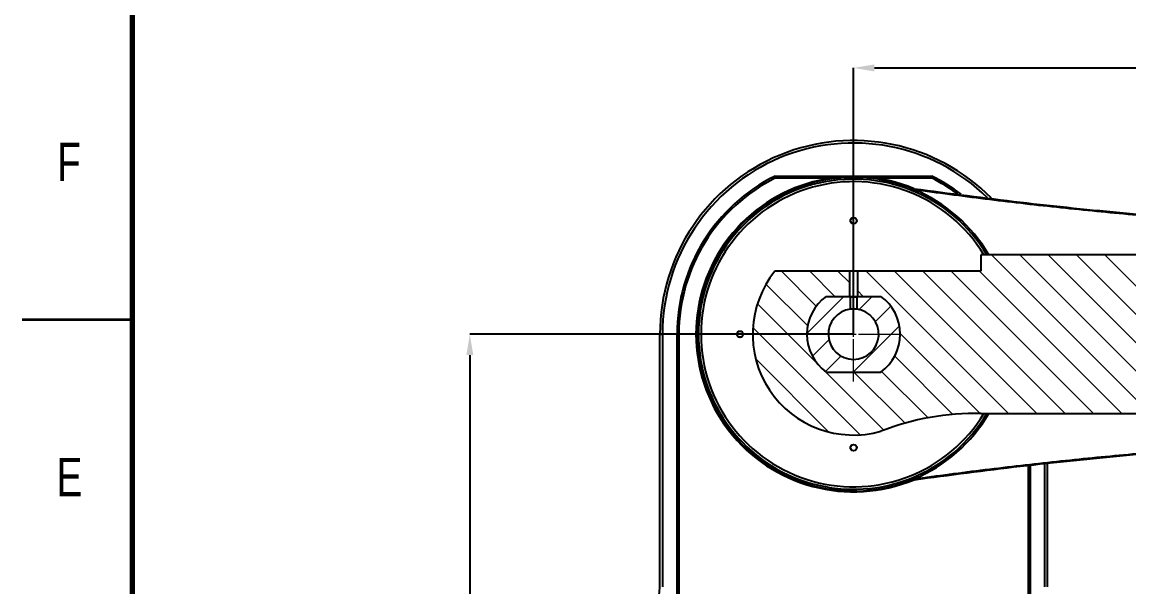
# Model space of a CAD drawing. Header units: millimetres. Extents: x 2 to 1187, y 2 to 839.
# Drawn here: x 2.5 to 178.1, y 228.2 to 317.7 of the extents above; entities that cross this region are included whole.
import ezdxf

# ---------------------------------------------------------------- set-up
doc = ezdxf.new("R2010")
doc.units = ezdxf.units.MM
doc.header["$PDSIZE"] = -1
doc.linetypes.add('CENTERX2', pattern=[20.32, 12.7, -2.54, 2.54, -2.54])
doc.styles.add('SLDTEXTSTYLE0', font='TXT', dxfattribs={"width": 0.75})
doc.dimstyles.new('SLDDIMSTYLE1', dxfattribs={"dimtxt": 3.5, "dimasz": 3.302, "dimexe": 0, "dimexo": 0.0625, "dimgap": 0.875, "dimtad": 1, "dimdec": 4, "dimlfac": 2.5, "dimrnd": 1e-09, "dimzin": 4, "dimdsep": 46, "dimtxsty": 'SLDTEXTSTYLE0', "dimsah": 1, "dimcen": 0.09, "dimadec": 0, "dimazin": 1, "dimtfac": 1, "dimtdec": 4, "dimtofl": 0, "dimtmove": 0, "dimatfit": 3, "dimfxl": 1, "dimfrac": 2, "dimtolj": 1, "dimtzin": 12, "dimarcsym": 0})

# ---------------------------------------------------------------- blocks, each defined once
blk = doc.blocks.new('SW_HATCH_2')
at = {"color": 0, "linetype": 'Continuous', "lineweight": 18}
for p, q in [((57.9, 238.61), (83.04, 213.47)), ((62.39, 238.61), (87.53, 213.47)), ((66.88, 238.61), (92.02, 213.47)), ((71.37, 238.61), (96.51, 213.47)), ((75.86, 238.61), (101, 213.47)), ((24.55, 236.04), (30.09, 230.49)), ((29.04, 236.04), (33.04, 232.04)), ((33.53, 236.04), (35.39, 234.18)), ((38.02, 236.04), (60.59, 213.47)), ((42.51, 236.04), (65.08, 213.47)), ((47, 236.04), (69.57, 213.47)), ((51.49, 236.04), (74.06, 213.47)), ((55.98, 236.04), (78.55, 213.47)), ((22.11, 233.98), (28.72, 227.37)), ((34.47, 232.04), (28.6, 226.17)), ((36.61, 232.96), (37.53, 232.04)), ((38.96, 232.04), (36.87, 229.94)), ((20.74, 230.86), (30.38, 221.22)), ((41.91, 230.49), (39.46, 228.05)), ((20.03, 227.08), (37.04, 210.07)), ((43.28, 227.37), (35.94, 220.04)), ((32.1, 225.17), (29.47, 222.55)), ((43.4, 226.17), (56.1, 213.47)), ((20.48, 222.14), (32.1, 210.52)), ((33.99, 222.58), (31.55, 220.13)), ((41.62, 221.22), (40.82, 220.42)), ((42.53, 222.55), (51.76, 213.31)), ((31.18, 220.42), (40.79, 210.81)), ((36.06, 220.04), (44.17, 211.92)), ((40.45, 220.13), (47.81, 212.77))]:
    blk.add_line(p, q, dxfattribs=at)
blk = doc.blocks.new('_D')
at = {"color": 0, "linetype": 'Continuous', "lineweight": -2, "transparency": 16777216}
for p, q in [((134.33, 268.23), (73.52, 268.23)), ((73.52, 264.93), (73.52, 43.53)), ((98.33, 40.23), (73.52, 40.23))]:
    blk.add_line(p, q, dxfattribs=at)
at = {"color": 0, "linetype": 'Continuous', "transparency": 16777216}
for points in [[(72.97, 264.93), (74.07, 264.93), (73.52, 268.23)], [(72.97, 43.53), (74.07, 43.53), (73.52, 40.23)]]:
    blk.add_solid(points, dxfattribs=at)
at = {"layer": 'Defpoints', "color": 0, "linetype": 'Continuous', "transparency": 16777216}
for p in [(134.39, 268.23), (73.52, 40.23), (98.39, 40.23)]:
    blk.add_point(p, dxfattribs=at)
at = {"color": 0, "linetype": 'Continuous', "lineweight": 18, "transparency": 16777216, "insert": (69.07, 152.34), "char_height": 3.5, "width": 15.4339, "attachment_point": 2, "rotation": 90, "style": 'SLDTEXTSTYLE0'}
blk.add_mtext('\\A1;{\\fTimes New Roman|b0|i0|c0|p18;570}', dxfattribs=at)
blk = doc.blocks.new('_D_1')
at = {"color": 0, "linetype": 'Continuous', "lineweight": -2, "transparency": 16777216}
for p, q in [((134.39, 268.29), (134.39, 310.47)), ((137.69, 310.47), (331.09, 310.47)), ((334.39, 268.29), (334.39, 310.47))]:
    blk.add_line(p, q, dxfattribs=at)
at = {"color": 0, "linetype": 'Continuous', "transparency": 16777216}
for points in [[(137.69, 311.02), (137.69, 309.92), (134.39, 310.47)], [(331.09, 311.02), (331.09, 309.92), (334.39, 310.47)]]:
    blk.add_solid(points, dxfattribs=at)
at = {"layer": 'Defpoints', "color": 0, "linetype": 'Continuous', "transparency": 16777216}
for p in [(334.39, 310.47), (134.39, 268.23), (334.39, 268.23)]:
    blk.add_point(p, dxfattribs=at)
at = {"color": 0, "linetype": 'Continuous', "lineweight": 18, "transparency": 16777216, "insert": (238.83, 314.91), "char_height": 3.5, "attachment_point": 2, "style": 'SLDTEXTSTYLE0'}
blk.add_mtext('\\A1;{\\fTimes New Roman|b0|i0|c0|p18;500}', dxfattribs=at)
blk = doc.blocks.new('*U64')
at = {"color": 0, "linetype": 'CENTERX2', "lineweight": 18, "ltscale": 1.2, "transparency": 16777216}
for p, q in [((0, 0.8), (0, 7.5)), ((-7.5, 0), (-0.8, 0)), ((0.8, 0), (7.5, 0)), ((0, -7.5), (0, -0.8))]:
    blk.add_line(p, q, dxfattribs=at)
at = {"color": 0, "linetype": 'Continuous', "lineweight": 18, "ltscale": 1.2, "transparency": 16777216}
for p, q in [((-0.4, 0), (0.4, 0)), ((0, -0.4), (0, 0.4))]:
    blk.add_line(p, q, dxfattribs=at)

msp = doc.modelspace()

# ---------------------------------------------------------------- linework, layer by layer
at = {"color": 7, "linetype": 'Continuous', "lineweight": 70}
msp.add_line((20, 20), (20, 821), dxfattribs=at)
at = {"color": 7, "linetype": 'Continuous', "lineweight": 25}
for p, q in [((121.959422, 293.317302), (146.825356, 293.317302)), ((122.026511, 293.031644), (131.236442, 293.031644)), ((137.548336, 293.031644), (146.758267, 293.031644)), ((154.596573, 280.803054), (154.596573, 278.231644)), ((318.543972, 280.803054), (154.596573, 280.803054)), ((133.782389, 278.231644), (121.902393, 278.231644)), ((133.782389, 274.231644), (133.782389, 278.231644)), ((135.002389, 278.231644), (133.782389, 278.231644)), ((135.002389, 278.231644), (135.002389, 274.231644)), ((154.596573, 278.231644), (135.002389, 278.231644)), ((130.061108, 274.231644), (133.782389, 274.231644)), ((133.782389, 274.231644), (135.002389, 274.231644)), ((133.892389, 274.121644), (133.782389, 274.231644)), ((133.892389, 272.200271), (133.892389, 274.121644)), ((134.892389, 274.121644), (133.892389, 274.121644)), ((135.002389, 274.231644), (134.892389, 274.121644)), ((134.892389, 274.121644), (134.892389, 272.200271)), ((135.002389, 274.231644), (138.723671, 274.231644)), ((103.673288, 228.151321), (103.673288, 268.231644)), ((103.673288, 268.231644), (104.073288, 268.231644)), ((104.073288, 268.231644), (104.073288, 228.14973)), ((106.393921, 219.151644), (106.394732, 268.231649)), ((106.394732, 268.231649), (106.680389, 268.231644)), ((106.679576, 268.232694), (106.680389, 268.231644)), ((106.679576, 268.232694), (106.679576, 219.151644)), ((130.061108, 262.231644), (138.723671, 262.231644)), ((154.596573, 255.660235), (318.543972, 255.660235)), ((164.71149, 228.14973), (164.71149, 247.68917)), ((165.11149, 247.730513), (165.11149, 228.151321)), ((162.105202, 247.419789), (162.105202, 219.151644)), ((162.39039, 247.449266), (162.390857, 219.151644))]:
    msp.add_line(p, q, dxfattribs=at)
at = {"color": 7, "linetype": 'Continuous', "lineweight": 35}
msp.add_line((20, 270.5), (2.5, 270.5), dxfattribs=at)
at = {"color": 7, "linetype": 'Continuous', "lineweight": 25}
for centre, radius in [((134.392389, 286.231644), 0.5), ((134.392389, 286.231644), 0.4878), ((116.392389, 268.231644), 0.5), ((116.392389, 268.231644), 0.4878), ((134.392389, 250.231644), 0.5), ((134.392389, 250.231644), 0.4878)]:
    msp.add_circle(centre, radius, dxfattribs=at)
for centre, radius, start, end in [((134.392389, 268.231644), 30.719101, 44.62980992, 180), ((134.392389, 268.231644), 30.319101, 45.52054056, 180), ((134.393129, 268.231187), 27.998397, 116.3649012, 179.99905331), ((134.392389, 268.231644), 25, 67.41832694, 292.58167306), ((134.391649, 268.231187), 27.998397, 52.42983878, 63.6350988), ((134.392389, 268.231644), 27.712, 116.50195085, 180), ((134.392389, 268.231644), 24.88, 67.38278883, 292.61721117), ((134.392389, 268.231644), 24.6, 30.7326551, 329.26734491), ((134.392389, 268.231644), 24.2, 31.29735882, 328.70264119), ((134.392389, 268.231644), 27.712, 53.40101686, 63.49804915), ((134.392389, 268.231644), 24.88, 30.35005563, 67.38278883), ((134.392389, 268.231644), 16, 141.31781255, 285.77883405), ((134.392389, 268.231644), 7.4, 125.82477437, 234.17522563), ((134.392389, 268.231644), 7.4, 305.82477437, 54.17522563), ((134.392389, 268.231644), 4, 97.18075578, 82.81924422), ((153.801259, 214.237111), 41.430758, 88.90006997, 111.31231968), ((134.392389, 268.231644), 24.88, 292.61721117, 329.64994438), ((94.479985, 228.225245), 9.193601, 279.26742246, 359.53929261)]:
    msp.add_arc(centre, radius, start, end, dxfattribs=at)
for points, knots in [([(121.959422, 293.317302), (121.959711, 293.316069), (121.963254, 293.300942), (121.977301, 293.240997), (122.00164, 293.137306), (122.018219, 293.066873), (122.026511, 293.031644)], [0, 0, 0, 0, 0.0117207145, 0.1438979002, 0.5718071385, 1, 1, 1, 1]), ([(146.825356, 293.317302), (146.825068, 293.316069), (146.821524, 293.300942), (146.807477, 293.240997), (146.783138, 293.137306), (146.766559, 293.066873), (146.758267, 293.031644)], [0, 0, 0, 0, 0.0117207145, 0.1438979002, 0.5718071385, 1, 1, 1, 1]), ([(143.960556, 291.198241), (147.725079, 290.692511), (155.254122, 289.681049), (166.579746, 288.387501), (177.92651, 287.25971), (189.290143, 286.314908), (200.663502, 285.549997), (212.047736, 284.96624), (223.443692, 284.563928), (236.044584, 284.320381), (249.84526, 284.309019), (264.839192, 284.611638), (279.843434, 285.227147), (294.850473, 286.164149), (309.857011, 287.3933), (319.835906, 288.474666), (324.825089, 289.01532)], [0, 0, 0, 0, 0.0628305455, 0.1256610539, 0.1885537604, 0.2514464472, 0.3142773113, 0.3771081635, 0.4400028484, 0.5028975293, 0.5855816004, 0.6682747968, 0.7509589537, 0.8339695054, 0.916989165, 1, 1, 1, 1]), ([(143.992389, 291.314972), (149.606172, 290.573487), (160.820228, 289.092303), (177.68405, 287.37125), (194.54884, 286.021311), (211.419494, 285.077977), (228.294726, 284.531585), (246.180029, 284.376689), (265.07853, 284.696883), (284.986852, 285.599085), (304.906231, 287.016795), (318.157656, 288.426533), (324.792389, 289.132362)], [0, 0, 0, 0, 0.0936996853, 0.1871738574, 0.2804738773, 0.3736513941, 0.4667582608, 0.5598464482, 0.6696032853, 0.7794914284, 0.8895955936, 1, 1, 1, 1]), ([(134.892389, 272.200271), (134.886974, 272.200973), (134.876121, 272.20238), (134.791277, 272.212184), (134.665564, 272.223178), (134.524309, 272.230295), (134.374535, 272.232456), (134.224448, 272.229213), (134.075163, 272.219784), (133.961864, 272.208758), (133.901131, 272.201383), (133.894884, 272.200589), (133.892389, 272.200271)], [0, 0, 0, 0, 0.1061126637, 0.2126654301, 0.3199397556, 0.4275691886, 0.5000033781, 0.60678126, 0.7135392809, 0.8208141834, 0.9284440661, 1, 1, 1, 1]), ([(143.960556, 245.265047), (147.725079, 245.770778), (155.254122, 246.782239), (166.579746, 248.075788), (177.92651, 249.203579), (189.290143, 250.148381), (200.663502, 250.913292), (212.047736, 251.497049), (223.443692, 251.899361), (236.044584, 252.142908), (249.84526, 252.15427), (264.839192, 251.851651), (279.843434, 251.236142), (294.850473, 250.29914), (309.857011, 249.069989), (319.835906, 247.988623), (324.825089, 247.447969)], [0, 0, 0, 0, 0.0628305455, 0.1256610539, 0.1885537604, 0.2514464472, 0.3142773113, 0.3771081635, 0.4400028484, 0.5028975293, 0.5855816004, 0.6682747968, 0.7509589537, 0.8339695054, 0.916989165, 1, 1, 1, 1]), ([(143.992389, 245.148317), (149.606172, 245.889801), (160.820228, 247.370986), (177.68405, 249.092039), (194.54884, 250.441977), (211.419494, 251.385312), (228.294726, 251.931704), (246.180029, 252.0866), (265.07853, 251.766406), (284.986852, 250.864204), (304.906231, 249.446493), (318.157656, 248.036755), (324.792389, 247.330927)], [0, 0, 0, 0, 0.0936996853, 0.1871738574, 0.2804738773, 0.3736513941, 0.4667582608, 0.5598464482, 0.6696032853, 0.7794914284, 0.8895955936, 1, 1, 1, 1])]:
    msp.add_open_spline(points, degree=3, knots=knots, dxfattribs=at)

# ---------------------------------------------------------------- block references
at = {"color": 7, "linetype": 'Continuous', "lineweight": 18}
msp.add_blockref('SW_HATCH_2', (98.392389, 42.192157), dxfattribs=at)
at = {"color": 7, "linetype": 'CENTERX2', "lineweight": 18, "ltscale": 1.2}
msp.add_blockref('*U64', (134.392389, 268.231644), dxfattribs=at)

# ---------------------------------------------------------------- texts
at = {"color": 7, "linetype": 'Continuous', "lineweight": 0, "char_height": 6.096, "attachment_point": 2, "style": 'SLDTEXTSTYLE0'}
for s, insert in [('F', (9.9365, 298.61369)), ('E', (10.010583, 248.61369))]:
    msp.add_mtext(s, dxfattribs=dict(at, insert=insert))

# ---------------------------------------------------------------- dimensions: what is measured, and where the dimension line sits
at = {"color": 7, "linetype": 'Continuous', "lineweight": 18}
for base, p2, angle, text, picture, middle in [((334.392389, 310.472418), (334.392389, 268.231644), 0, '{\\fTimes New Roman|b0|i0|c0|p18;500}', '_D_1', (238.832853, 310.472418)), ((73.518629, 40.231644), (98.392389, 40.231644), 90, '{\\fTimes New Roman|b0|i0|c0|p18;570}', '_D', (73.518629, 152.343964))]:
    dim = msp.add_linear_dim(base=base, p1=(134.392389, 268.231644), p2=p2, angle=angle, text=text, dimstyle='SLDDIMSTYLE1', dxfattribs=at)
    dim.commit()
    dim.dimension.update_dxf_attribs({"geometry": picture, "text_midpoint": middle, "dimtype": 160})

doc.saveas('drawing.dxf')
